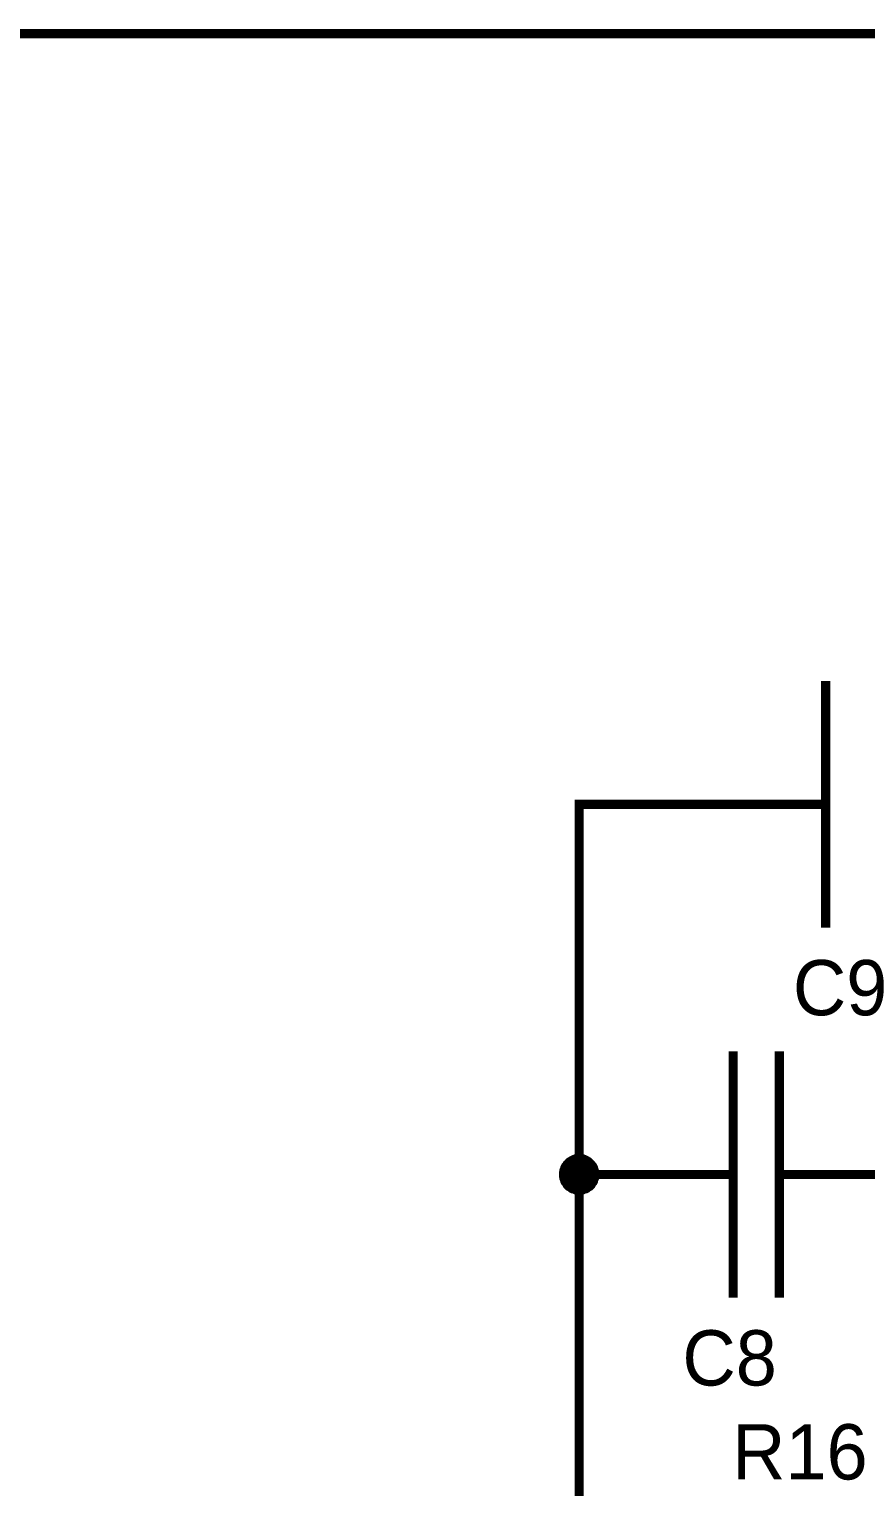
# Model space of a CAD drawing. Header units: inches. Extents: x 0 to 420, y 0 to 297.
# Drawn here: x 246.15 to 273.29, y 169.86 to 217.14 of the extents above; entities that cross this region are included whole.
import ezdxf

# ---------------------------------------------------------------- set-up
doc = ezdxf.new("R2010")
doc.units = ezdxf.units.IN
doc.layers.add('Sheet', color=255, linetype='Continuous')

msp = doc.modelspace()

# ---------------------------------------------------------------- linework, layer by layer
at = {"layer": 'Sheet'}
for points, const_width in [([(223.506, 216.992), (341.967, 216.992), (341.967, 216.992)], 0.3), ([(271.985, 195.998), (271.985, 188)], 0.3), ([(263.989, 154), (263.989, 167.499), (263.989, 179.99), (263.989, 191.999), (266.991, 191.999)], 0.3), ([(271.985, 191.999), (266.991, 191.999)], 0.3), ([(268.984, 183.989), (268.984, 175.991)], 0.3), ([(270.485, 183.989), (270.485, 175.991)], 0.3), ([(263.485, 179.99), (263.485, 180.013), (263.485, 180.046), (263.497, 180.069), (263.497, 180.091), (263.497, 180.113), (263.508, 180.147), (263.519, 180.169), (263.53, 180.192), (263.53, 180.214), (263.541, 180.237), (263.553, 180.259), (263.575, 180.281), (263.586, 180.293), (263.597, 180.315), (263.62, 180.337), (263.631, 180.349), (263.653, 180.371), (263.665, 180.382), (263.687, 180.405), (263.709, 180.416), (263.732, 180.427), (263.743, 180.438), (263.765, 180.449), (263.788, 180.461), (263.81, 180.472), (263.844, 180.483), (263.866, 180.494), (263.889, 180.494), (263.911, 180.494), (263.933, 180.505), (263.967, 180.505), (263.989, 180.505)], 0.3), ([(263.485, 179.99), (263.485, 180.013), (263.485, 180.046), (263.497, 180.069), (263.497, 180.091), (263.497, 180.113), (263.508, 180.147), (263.519, 180.169), (263.53, 180.192), (263.53, 180.214), (263.541, 180.237), (263.553, 180.259), (263.575, 180.281), (263.586, 180.293), (263.597, 180.315), (263.62, 180.337), (263.631, 180.349), (263.653, 180.371), (263.665, 180.382), (263.687, 180.405), (263.709, 180.416), (263.732, 180.427), (263.743, 180.438), (263.765, 180.449), (263.788, 180.461), (263.81, 180.472), (263.844, 180.483), (263.866, 180.494), (263.889, 180.494), (263.911, 180.494), (263.933, 180.505), (263.967, 180.505), (263.989, 180.505)], 0.3), ([(263.485, 179.99), (263.485, 180.013), (263.485, 180.046), (263.497, 180.069), (263.497, 180.091), (263.497, 180.113), (263.508, 180.147), (263.519, 180.169), (263.53, 180.192), (263.53, 180.214), (263.541, 180.237), (263.553, 180.259), (263.575, 180.281), (263.586, 180.293), (263.597, 180.315), (263.62, 180.337), (263.631, 180.349), (263.653, 180.371), (263.665, 180.382), (263.687, 180.405), (263.709, 180.416), (263.732, 180.427), (263.743, 180.438), (263.765, 180.449), (263.788, 180.461), (263.81, 180.472), (263.844, 180.483), (263.866, 180.494), (263.889, 180.494), (263.911, 180.494), (263.933, 180.505), (263.967, 180.505), (263.989, 180.505)], 0.3), ([(263.485, 179.99), (263.485, 180.013), (263.485, 180.046), (263.497, 180.069), (263.497, 180.091), (263.497, 180.113), (263.508, 180.147), (263.519, 180.169), (263.53, 180.192), (263.53, 180.214), (263.541, 180.237), (263.553, 180.259), (263.575, 180.281), (263.586, 180.293), (263.597, 180.315), (263.62, 180.337), (263.631, 180.349), (263.653, 180.371), (263.665, 180.382), (263.687, 180.405), (263.709, 180.416), (263.732, 180.427), (263.743, 180.438), (263.765, 180.449), (263.788, 180.461), (263.81, 180.472), (263.844, 180.483), (263.866, 180.494), (263.889, 180.494), (263.911, 180.494), (263.933, 180.505), (263.967, 180.505), (263.989, 180.505)], 0.3), ([(263.485, 179.99), (263.485, 180.013), (263.485, 180.046), (263.497, 180.069), (263.497, 180.091), (263.497, 180.113), (263.508, 180.147), (263.519, 180.169), (263.53, 180.192), (263.53, 180.214), (263.541, 180.237), (263.553, 180.259), (263.575, 180.281), (263.586, 180.293), (263.597, 180.315), (263.62, 180.337), (263.631, 180.349), (263.653, 180.371), (263.665, 180.382), (263.687, 180.405), (263.709, 180.416), (263.732, 180.427), (263.743, 180.438), (263.765, 180.449), (263.788, 180.461), (263.81, 180.472), (263.844, 180.483), (263.866, 180.494), (263.889, 180.494), (263.911, 180.494), (263.933, 180.505), (263.967, 180.505), (263.989, 180.505)], 0.3), ([(263.989, 180.505), (263.989, 180.505)], 0.3), ([(263.989, 180.505), (264.012, 180.505), (264.045, 180.505), (264.068, 180.494), (264.09, 180.494), (264.113, 180.494), (264.135, 180.483), (264.169, 180.472), (264.191, 180.461), (264.213, 180.449), (264.236, 180.438), (264.247, 180.427), (264.269, 180.416), (264.292, 180.405), (264.314, 180.382), (264.325, 180.371), (264.348, 180.349), (264.359, 180.337), (264.381, 180.315), (264.393, 180.293), (264.404, 180.281), (264.426, 180.259), (264.437, 180.237), (264.449, 180.214), (264.449, 180.192), (264.46, 180.169), (264.471, 180.147), (264.482, 180.113), (264.482, 180.091), (264.482, 180.069), (264.493, 180.046), (264.493, 180.013), (264.493, 179.99)], 0.3), ([(263.989, 180.505), (263.989, 180.505)], 0.3), ([(263.989, 180.505), (264.012, 180.505), (264.045, 180.505), (264.068, 180.494), (264.09, 180.494), (264.113, 180.494), (264.135, 180.483), (264.169, 180.472), (264.191, 180.461), (264.213, 180.449), (264.236, 180.438), (264.247, 180.427), (264.269, 180.416), (264.292, 180.405), (264.314, 180.382), (264.325, 180.371), (264.348, 180.349), (264.359, 180.337), (264.381, 180.315), (264.393, 180.293), (264.404, 180.281), (264.426, 180.259), (264.437, 180.237), (264.449, 180.214), (264.449, 180.192), (264.46, 180.169), (264.471, 180.147), (264.482, 180.113), (264.482, 180.091), (264.482, 180.069), (264.493, 180.046), (264.493, 180.013), (264.493, 179.99)], 0.3), ([(263.989, 180.505), (263.989, 180.505)], 0.3), ([(263.989, 180.505), (264.012, 180.505), (264.045, 180.505), (264.068, 180.494), (264.09, 180.494), (264.113, 180.494), (264.135, 180.483), (264.169, 180.472), (264.191, 180.461), (264.213, 180.449), (264.236, 180.438), (264.247, 180.427), (264.269, 180.416), (264.292, 180.405), (264.314, 180.382), (264.325, 180.371), (264.348, 180.349), (264.359, 180.337), (264.381, 180.315), (264.393, 180.293), (264.404, 180.281), (264.426, 180.259), (264.437, 180.237), (264.449, 180.214), (264.449, 180.192), (264.46, 180.169), (264.471, 180.147), (264.482, 180.113), (264.482, 180.091), (264.482, 180.069), (264.493, 180.046), (264.493, 180.013), (264.493, 179.99)], 0.3), ([(263.989, 180.505), (263.989, 180.505)], 0.3), ([(263.989, 180.505), (264.012, 180.505), (264.045, 180.505), (264.068, 180.494), (264.09, 180.494), (264.113, 180.494), (264.135, 180.483), (264.169, 180.472), (264.191, 180.461), (264.213, 180.449), (264.236, 180.438), (264.247, 180.427), (264.269, 180.416), (264.292, 180.405), (264.314, 180.382), (264.325, 180.371), (264.348, 180.349), (264.359, 180.337), (264.381, 180.315), (264.393, 180.293), (264.404, 180.281), (264.426, 180.259), (264.437, 180.237), (264.449, 180.214), (264.449, 180.192), (264.46, 180.169), (264.471, 180.147), (264.482, 180.113), (264.482, 180.091), (264.482, 180.069), (264.493, 180.046), (264.493, 180.013), (264.493, 179.99)], 0.3), ([(263.989, 180.505), (263.989, 180.505)], 0.3), ([(263.989, 180.505), (264.012, 180.505), (264.045, 180.505), (264.068, 180.494), (264.09, 180.494), (264.113, 180.494), (264.135, 180.483), (264.169, 180.472), (264.191, 180.461), (264.213, 180.449), (264.236, 180.438), (264.247, 180.427), (264.269, 180.416), (264.292, 180.405), (264.314, 180.382), (264.325, 180.371), (264.348, 180.349), (264.359, 180.337), (264.381, 180.315), (264.393, 180.293), (264.404, 180.281), (264.426, 180.259), (264.437, 180.237), (264.449, 180.214), (264.449, 180.192), (264.46, 180.169), (264.471, 180.147), (264.482, 180.113), (264.482, 180.091), (264.482, 180.069), (264.493, 180.046), (264.493, 180.013), (264.493, 179.99)], 0.3), ([(263.485, 179.99), (263.485, 180.013), (263.485, 180.046), (263.497, 180.069), (263.497, 180.091), (263.497, 180.113), (263.508, 180.147), (263.519, 180.169), (263.53, 180.192), (263.53, 180.214), (263.541, 180.237), (263.553, 180.259), (263.575, 180.281), (263.586, 180.293), (263.597, 180.315), (263.62, 180.337), (263.631, 180.349), (263.653, 180.371), (263.665, 180.382), (263.687, 180.405), (263.709, 180.416), (263.732, 180.427), (263.743, 180.438), (263.765, 180.449), (263.788, 180.461), (263.81, 180.472), (263.844, 180.483), (263.866, 180.494), (263.889, 180.494), (263.911, 180.494), (263.933, 180.505), (263.967, 180.505), (263.989, 180.505)], 0.0991), ([(263.485, 179.99), (263.485, 180.013), (263.485, 180.046), (263.497, 180.069), (263.497, 180.091), (263.497, 180.113), (263.508, 180.147), (263.519, 180.169), (263.53, 180.192), (263.53, 180.214), (263.541, 180.237), (263.553, 180.259), (263.575, 180.281), (263.586, 180.293), (263.597, 180.315), (263.62, 180.337), (263.631, 180.349), (263.653, 180.371), (263.665, 180.382), (263.687, 180.405), (263.709, 180.416), (263.732, 180.427), (263.743, 180.438), (263.765, 180.449), (263.788, 180.461), (263.81, 180.472), (263.844, 180.483), (263.866, 180.494), (263.889, 180.494), (263.911, 180.494), (263.933, 180.505), (263.967, 180.505), (263.989, 180.505)], 0.0991), ([(263.485, 179.99), (263.485, 180.013), (263.485, 180.046), (263.497, 180.069), (263.497, 180.091), (263.497, 180.113), (263.508, 180.147), (263.519, 180.169), (263.53, 180.192), (263.53, 180.214), (263.541, 180.237), (263.553, 180.259), (263.575, 180.281), (263.586, 180.293), (263.597, 180.315), (263.62, 180.337), (263.631, 180.349), (263.653, 180.371), (263.665, 180.382), (263.687, 180.405), (263.709, 180.416), (263.732, 180.427), (263.743, 180.438), (263.765, 180.449), (263.788, 180.461), (263.81, 180.472), (263.844, 180.483), (263.866, 180.494), (263.889, 180.494), (263.911, 180.494), (263.933, 180.505), (263.967, 180.505), (263.989, 180.505)], 0.0991), ([(263.485, 179.99), (263.485, 180.013), (263.485, 180.046), (263.497, 180.069), (263.497, 180.091), (263.497, 180.113), (263.508, 180.147), (263.519, 180.169), (263.53, 180.192), (263.53, 180.214), (263.541, 180.237), (263.553, 180.259), (263.575, 180.281), (263.586, 180.293), (263.597, 180.315), (263.62, 180.337), (263.631, 180.349), (263.653, 180.371), (263.665, 180.382), (263.687, 180.405), (263.709, 180.416), (263.732, 180.427), (263.743, 180.438), (263.765, 180.449), (263.788, 180.461), (263.81, 180.472), (263.844, 180.483), (263.866, 180.494), (263.889, 180.494), (263.911, 180.494), (263.933, 180.505), (263.967, 180.505), (263.989, 180.505)], 0.0991), ([(263.485, 179.99), (263.485, 180.013), (263.485, 180.046), (263.497, 180.069), (263.497, 180.091), (263.497, 180.113), (263.508, 180.147), (263.519, 180.169), (263.53, 180.192), (263.53, 180.214), (263.541, 180.237), (263.553, 180.259), (263.575, 180.281), (263.586, 180.293), (263.597, 180.315), (263.62, 180.337), (263.631, 180.349), (263.653, 180.371), (263.665, 180.382), (263.687, 180.405), (263.709, 180.416), (263.732, 180.427), (263.743, 180.438), (263.765, 180.449), (263.788, 180.461), (263.81, 180.472), (263.844, 180.483), (263.866, 180.494), (263.889, 180.494), (263.911, 180.494), (263.933, 180.505), (263.967, 180.505), (263.989, 180.505)], 0.0991), ([(263.989, 180.505), (263.989, 180.505)], 0.0991), ([(263.989, 180.505), (264.012, 180.505), (264.045, 180.505), (264.068, 180.494), (264.09, 180.494), (264.113, 180.494), (264.135, 180.483), (264.169, 180.472), (264.191, 180.461), (264.213, 180.449), (264.236, 180.438), (264.247, 180.427), (264.269, 180.416), (264.292, 180.405), (264.314, 180.382), (264.325, 180.371), (264.348, 180.349), (264.359, 180.337), (264.381, 180.315), (264.393, 180.293), (264.404, 180.281), (264.426, 180.259), (264.437, 180.237), (264.449, 180.214), (264.449, 180.192), (264.46, 180.169), (264.471, 180.147), (264.482, 180.113), (264.482, 180.091), (264.482, 180.069), (264.493, 180.046), (264.493, 180.013), (264.493, 179.99)], 0.0991), ([(263.989, 180.505), (263.989, 180.505)], 0.0991), ([(263.989, 180.505), (264.012, 180.505), (264.045, 180.505), (264.068, 180.494), (264.09, 180.494), (264.113, 180.494), (264.135, 180.483), (264.169, 180.472), (264.191, 180.461), (264.213, 180.449), (264.236, 180.438), (264.247, 180.427), (264.269, 180.416), (264.292, 180.405), (264.314, 180.382), (264.325, 180.371), (264.348, 180.349), (264.359, 180.337), (264.381, 180.315), (264.393, 180.293), (264.404, 180.281), (264.426, 180.259), (264.437, 180.237), (264.449, 180.214), (264.449, 180.192), (264.46, 180.169), (264.471, 180.147), (264.482, 180.113), (264.482, 180.091), (264.482, 180.069), (264.493, 180.046), (264.493, 180.013), (264.493, 179.99)], 0.0991), ([(263.989, 180.505), (263.989, 180.505)], 0.0991), ([(263.989, 180.505), (264.012, 180.505), (264.045, 180.505), (264.068, 180.494), (264.09, 180.494), (264.113, 180.494), (264.135, 180.483), (264.169, 180.472), (264.191, 180.461), (264.213, 180.449), (264.236, 180.438), (264.247, 180.427), (264.269, 180.416), (264.292, 180.405), (264.314, 180.382), (264.325, 180.371), (264.348, 180.349), (264.359, 180.337), (264.381, 180.315), (264.393, 180.293), (264.404, 180.281), (264.426, 180.259), (264.437, 180.237), (264.449, 180.214), (264.449, 180.192), (264.46, 180.169), (264.471, 180.147), (264.482, 180.113), (264.482, 180.091), (264.482, 180.069), (264.493, 180.046), (264.493, 180.013), (264.493, 179.99)], 0.0991), ([(263.989, 180.505), (263.989, 180.505)], 0.0991), ([(263.989, 180.505), (264.012, 180.505), (264.045, 180.505), (264.068, 180.494), (264.09, 180.494), (264.113, 180.494), (264.135, 180.483), (264.169, 180.472), (264.191, 180.461), (264.213, 180.449), (264.236, 180.438), (264.247, 180.427), (264.269, 180.416), (264.292, 180.405), (264.314, 180.382), (264.325, 180.371), (264.348, 180.349), (264.359, 180.337), (264.381, 180.315), (264.393, 180.293), (264.404, 180.281), (264.426, 180.259), (264.437, 180.237), (264.449, 180.214), (264.449, 180.192), (264.46, 180.169), (264.471, 180.147), (264.482, 180.113), (264.482, 180.091), (264.482, 180.069), (264.493, 180.046), (264.493, 180.013), (264.493, 179.99)], 0.0991), ([(263.989, 180.505), (263.989, 180.505)], 0.0991), ([(263.989, 180.505), (264.012, 180.505), (264.045, 180.505), (264.068, 180.494), (264.09, 180.494), (264.113, 180.494), (264.135, 180.483), (264.169, 180.472), (264.191, 180.461), (264.213, 180.449), (264.236, 180.438), (264.247, 180.427), (264.269, 180.416), (264.292, 180.405), (264.314, 180.382), (264.325, 180.371), (264.348, 180.349), (264.359, 180.337), (264.381, 180.315), (264.393, 180.293), (264.404, 180.281), (264.426, 180.259), (264.437, 180.237), (264.449, 180.214), (264.449, 180.192), (264.46, 180.169), (264.471, 180.147), (264.482, 180.113), (264.482, 180.091), (264.482, 180.069), (264.493, 180.046), (264.493, 180.013), (264.493, 179.99)], 0.0991), ([(263.989, 179.486), (263.967, 179.486), (263.933, 179.486), (263.911, 179.497), (263.889, 179.497), (263.866, 179.497), (263.844, 179.508), (263.81, 179.52), (263.788, 179.531), (263.765, 179.531), (263.743, 179.542), (263.732, 179.553), (263.709, 179.576), (263.687, 179.587), (263.665, 179.598), (263.653, 179.62), (263.631, 179.632), (263.62, 179.654), (263.597, 179.665), (263.586, 179.688), (263.575, 179.71), (263.553, 179.732), (263.541, 179.744), (263.53, 179.766), (263.53, 179.789), (263.519, 179.811), (263.508, 179.845), (263.497, 179.867), (263.497, 179.889), (263.497, 179.912), (263.485, 179.934), (263.485, 179.968), (263.485, 179.99)], 0.3), ([(263.485, 179.99), (263.485, 179.99)], 0.3), ([(263.989, 179.486), (263.967, 179.486), (263.933, 179.486), (263.911, 179.497), (263.889, 179.497), (263.866, 179.497), (263.844, 179.508), (263.81, 179.52), (263.788, 179.531), (263.765, 179.531), (263.743, 179.542), (263.732, 179.553), (263.709, 179.576), (263.687, 179.587), (263.665, 179.598), (263.653, 179.62), (263.631, 179.632), (263.62, 179.654), (263.597, 179.665), (263.586, 179.688), (263.575, 179.71), (263.553, 179.732), (263.541, 179.744), (263.53, 179.766), (263.53, 179.789), (263.519, 179.811), (263.508, 179.845), (263.497, 179.867), (263.497, 179.889), (263.497, 179.912), (263.485, 179.934), (263.485, 179.968), (263.485, 179.99)], 0.3), ([(263.485, 179.99), (263.485, 179.99)], 0.3), ([(263.989, 179.486), (263.967, 179.486), (263.933, 179.486), (263.911, 179.497), (263.889, 179.497), (263.866, 179.497), (263.844, 179.508), (263.81, 179.52), (263.788, 179.531), (263.765, 179.531), (263.743, 179.542), (263.732, 179.553), (263.709, 179.576), (263.687, 179.587), (263.665, 179.598), (263.653, 179.62), (263.631, 179.632), (263.62, 179.654), (263.597, 179.665), (263.586, 179.688), (263.575, 179.71), (263.553, 179.732), (263.541, 179.744), (263.53, 179.766), (263.53, 179.789), (263.519, 179.811), (263.508, 179.845), (263.497, 179.867), (263.497, 179.889), (263.497, 179.912), (263.485, 179.934), (263.485, 179.968), (263.485, 179.99)], 0.3), ([(263.485, 179.99), (263.485, 179.99)], 0.3), ([(263.989, 179.486), (263.967, 179.486), (263.933, 179.486), (263.911, 179.497), (263.889, 179.497), (263.866, 179.497), (263.844, 179.508), (263.81, 179.52), (263.788, 179.531), (263.765, 179.531), (263.743, 179.542), (263.732, 179.553), (263.709, 179.576), (263.687, 179.587), (263.665, 179.598), (263.653, 179.62), (263.631, 179.632), (263.62, 179.654), (263.597, 179.665), (263.586, 179.688), (263.575, 179.71), (263.553, 179.732), (263.541, 179.744), (263.53, 179.766), (263.53, 179.789), (263.519, 179.811), (263.508, 179.845), (263.497, 179.867), (263.497, 179.889), (263.497, 179.912), (263.485, 179.934), (263.485, 179.968), (263.485, 179.99)], 0.3), ([(263.485, 179.99), (263.485, 179.99)], 0.3), ([(263.989, 179.486), (263.967, 179.486), (263.933, 179.486), (263.911, 179.497), (263.889, 179.497), (263.866, 179.497), (263.844, 179.508), (263.81, 179.52), (263.788, 179.531), (263.765, 179.531), (263.743, 179.542), (263.732, 179.553), (263.709, 179.576), (263.687, 179.587), (263.665, 179.598), (263.653, 179.62), (263.631, 179.632), (263.62, 179.654), (263.597, 179.665), (263.586, 179.688), (263.575, 179.71), (263.553, 179.732), (263.541, 179.744), (263.53, 179.766), (263.53, 179.789), (263.519, 179.811), (263.508, 179.845), (263.497, 179.867), (263.497, 179.889), (263.497, 179.912), (263.485, 179.934), (263.485, 179.968), (263.485, 179.99)], 0.3), ([(263.485, 179.99), (263.485, 179.99)], 0.3), ([(263.989, 179.486), (263.967, 179.486), (263.933, 179.486), (263.911, 179.497), (263.889, 179.497), (263.866, 179.497), (263.844, 179.508), (263.81, 179.52), (263.788, 179.531), (263.765, 179.531), (263.743, 179.542), (263.732, 179.553), (263.709, 179.576), (263.687, 179.587), (263.665, 179.598), (263.653, 179.62), (263.631, 179.632), (263.62, 179.654), (263.597, 179.665), (263.586, 179.688), (263.575, 179.71), (263.553, 179.732), (263.541, 179.744), (263.53, 179.766), (263.53, 179.789), (263.519, 179.811), (263.508, 179.845), (263.497, 179.867), (263.497, 179.889), (263.497, 179.912), (263.485, 179.934), (263.485, 179.968), (263.485, 179.99)], 0.0991), ([(263.485, 179.99), (263.485, 179.99)], 0.0991), ([(263.989, 179.486), (263.967, 179.486), (263.933, 179.486), (263.911, 179.497), (263.889, 179.497), (263.866, 179.497), (263.844, 179.508), (263.81, 179.52), (263.788, 179.531), (263.765, 179.531), (263.743, 179.542), (263.732, 179.553), (263.709, 179.576), (263.687, 179.587), (263.665, 179.598), (263.653, 179.62), (263.631, 179.632), (263.62, 179.654), (263.597, 179.665), (263.586, 179.688), (263.575, 179.71), (263.553, 179.732), (263.541, 179.744), (263.53, 179.766), (263.53, 179.789), (263.519, 179.811), (263.508, 179.845), (263.497, 179.867), (263.497, 179.889), (263.497, 179.912), (263.485, 179.934), (263.485, 179.968), (263.485, 179.99)], 0.0991), ([(263.485, 179.99), (263.485, 179.99)], 0.0991), ([(263.989, 179.486), (263.967, 179.486), (263.933, 179.486), (263.911, 179.497), (263.889, 179.497), (263.866, 179.497), (263.844, 179.508), (263.81, 179.52), (263.788, 179.531), (263.765, 179.531), (263.743, 179.542), (263.732, 179.553), (263.709, 179.576), (263.687, 179.587), (263.665, 179.598), (263.653, 179.62), (263.631, 179.632), (263.62, 179.654), (263.597, 179.665), (263.586, 179.688), (263.575, 179.71), (263.553, 179.732), (263.541, 179.744), (263.53, 179.766), (263.53, 179.789), (263.519, 179.811), (263.508, 179.845), (263.497, 179.867), (263.497, 179.889), (263.497, 179.912), (263.485, 179.934), (263.485, 179.968), (263.485, 179.99)], 0.0991), ([(263.485, 179.99), (263.485, 179.99)], 0.0991), ([(263.989, 179.486), (263.967, 179.486), (263.933, 179.486), (263.911, 179.497), (263.889, 179.497), (263.866, 179.497), (263.844, 179.508), (263.81, 179.52), (263.788, 179.531), (263.765, 179.531), (263.743, 179.542), (263.732, 179.553), (263.709, 179.576), (263.687, 179.587), (263.665, 179.598), (263.653, 179.62), (263.631, 179.632), (263.62, 179.654), (263.597, 179.665), (263.586, 179.688), (263.575, 179.71), (263.553, 179.732), (263.541, 179.744), (263.53, 179.766), (263.53, 179.789), (263.519, 179.811), (263.508, 179.845), (263.497, 179.867), (263.497, 179.889), (263.497, 179.912), (263.485, 179.934), (263.485, 179.968), (263.485, 179.99)], 0.0991), ([(263.485, 179.99), (263.485, 179.99)], 0.0991), ([(263.989, 179.486), (263.967, 179.486), (263.933, 179.486), (263.911, 179.497), (263.889, 179.497), (263.866, 179.497), (263.844, 179.508), (263.81, 179.52), (263.788, 179.531), (263.765, 179.531), (263.743, 179.542), (263.732, 179.553), (263.709, 179.576), (263.687, 179.587), (263.665, 179.598), (263.653, 179.62), (263.631, 179.632), (263.62, 179.654), (263.597, 179.665), (263.586, 179.688), (263.575, 179.71), (263.553, 179.732), (263.541, 179.744), (263.53, 179.766), (263.53, 179.789), (263.519, 179.811), (263.508, 179.845), (263.497, 179.867), (263.497, 179.889), (263.497, 179.912), (263.485, 179.934), (263.485, 179.968), (263.485, 179.99)], 0.0991), ([(263.485, 179.99), (263.485, 179.99)], 0.0991), ([(264.493, 179.99), (264.493, 179.968), (264.493, 179.934), (264.482, 179.912), (264.482, 179.889), (264.482, 179.867), (264.471, 179.845), (264.46, 179.811), (264.449, 179.789), (264.449, 179.766), (264.437, 179.744), (264.426, 179.732), (264.404, 179.71), (264.393, 179.688), (264.381, 179.665), (264.359, 179.654), (264.348, 179.632), (264.325, 179.62), (264.314, 179.598), (264.292, 179.587), (264.269, 179.576), (264.247, 179.553), (264.236, 179.542), (264.213, 179.531), (264.191, 179.531), (264.169, 179.52), (264.135, 179.508), (264.113, 179.497), (264.09, 179.497), (264.068, 179.497), (264.045, 179.486), (264.012, 179.486), (263.989, 179.486)], 0.3), ([(268.984, 179.99), (263.989, 179.99)], 0.3), ([(264.493, 179.99), (264.493, 179.968), (264.493, 179.934), (264.482, 179.912), (264.482, 179.889), (264.482, 179.867), (264.471, 179.845), (264.46, 179.811), (264.449, 179.789), (264.449, 179.766), (264.437, 179.744), (264.426, 179.732), (264.404, 179.71), (264.393, 179.688), (264.381, 179.665), (264.359, 179.654), (264.348, 179.632), (264.325, 179.62), (264.314, 179.598), (264.292, 179.587), (264.269, 179.576), (264.247, 179.553), (264.236, 179.542), (264.213, 179.531), (264.191, 179.531), (264.169, 179.52), (264.135, 179.508), (264.113, 179.497), (264.09, 179.497), (264.068, 179.497), (264.045, 179.486), (264.012, 179.486), (263.989, 179.486)], 0.3), ([(264.493, 179.99), (264.493, 179.968), (264.493, 179.934), (264.482, 179.912), (264.482, 179.889), (264.482, 179.867), (264.471, 179.845), (264.46, 179.811), (264.449, 179.789), (264.449, 179.766), (264.437, 179.744), (264.426, 179.732), (264.404, 179.71), (264.393, 179.688), (264.381, 179.665), (264.359, 179.654), (264.348, 179.632), (264.325, 179.62), (264.314, 179.598), (264.292, 179.587), (264.269, 179.576), (264.247, 179.553), (264.236, 179.542), (264.213, 179.531), (264.191, 179.531), (264.169, 179.52), (264.135, 179.508), (264.113, 179.497), (264.09, 179.497), (264.068, 179.497), (264.045, 179.486), (264.012, 179.486), (263.989, 179.486)], 0.3), ([(264.493, 179.99), (264.493, 179.968), (264.493, 179.934), (264.482, 179.912), (264.482, 179.889), (264.482, 179.867), (264.471, 179.845), (264.46, 179.811), (264.449, 179.789), (264.449, 179.766), (264.437, 179.744), (264.426, 179.732), (264.404, 179.71), (264.393, 179.688), (264.381, 179.665), (264.359, 179.654), (264.348, 179.632), (264.325, 179.62), (264.314, 179.598), (264.292, 179.587), (264.269, 179.576), (264.247, 179.553), (264.236, 179.542), (264.213, 179.531), (264.191, 179.531), (264.169, 179.52), (264.135, 179.508), (264.113, 179.497), (264.09, 179.497), (264.068, 179.497), (264.045, 179.486), (264.012, 179.486), (263.989, 179.486)], 0.3), ([(264.493, 179.99), (264.493, 179.968), (264.493, 179.934), (264.482, 179.912), (264.482, 179.889), (264.482, 179.867), (264.471, 179.845), (264.46, 179.811), (264.449, 179.789), (264.449, 179.766), (264.437, 179.744), (264.426, 179.732), (264.404, 179.71), (264.393, 179.688), (264.381, 179.665), (264.359, 179.654), (264.348, 179.632), (264.325, 179.62), (264.314, 179.598), (264.292, 179.587), (264.269, 179.576), (264.247, 179.553), (264.236, 179.542), (264.213, 179.531), (264.191, 179.531), (264.169, 179.52), (264.135, 179.508), (264.113, 179.497), (264.09, 179.497), (264.068, 179.497), (264.045, 179.486), (264.012, 179.486), (263.989, 179.486)], 0.3), ([(264.493, 179.99), (264.493, 179.968), (264.493, 179.934), (264.482, 179.912), (264.482, 179.889), (264.482, 179.867), (264.471, 179.845), (264.46, 179.811), (264.449, 179.789), (264.449, 179.766), (264.437, 179.744), (264.426, 179.732), (264.404, 179.71), (264.393, 179.688), (264.381, 179.665), (264.359, 179.654), (264.348, 179.632), (264.325, 179.62), (264.314, 179.598), (264.292, 179.587), (264.269, 179.576), (264.247, 179.553), (264.236, 179.542), (264.213, 179.531), (264.191, 179.531), (264.169, 179.52), (264.135, 179.508), (264.113, 179.497), (264.09, 179.497), (264.068, 179.497), (264.045, 179.486), (264.012, 179.486), (263.989, 179.486)], 0.0991), ([(264.493, 179.99), (264.493, 179.968), (264.493, 179.934), (264.482, 179.912), (264.482, 179.889), (264.482, 179.867), (264.471, 179.845), (264.46, 179.811), (264.449, 179.789), (264.449, 179.766), (264.437, 179.744), (264.426, 179.732), (264.404, 179.71), (264.393, 179.688), (264.381, 179.665), (264.359, 179.654), (264.348, 179.632), (264.325, 179.62), (264.314, 179.598), (264.292, 179.587), (264.269, 179.576), (264.247, 179.553), (264.236, 179.542), (264.213, 179.531), (264.191, 179.531), (264.169, 179.52), (264.135, 179.508), (264.113, 179.497), (264.09, 179.497), (264.068, 179.497), (264.045, 179.486), (264.012, 179.486), (263.989, 179.486)], 0.0991), ([(264.493, 179.99), (264.493, 179.968), (264.493, 179.934), (264.482, 179.912), (264.482, 179.889), (264.482, 179.867), (264.471, 179.845), (264.46, 179.811), (264.449, 179.789), (264.449, 179.766), (264.437, 179.744), (264.426, 179.732), (264.404, 179.71), (264.393, 179.688), (264.381, 179.665), (264.359, 179.654), (264.348, 179.632), (264.325, 179.62), (264.314, 179.598), (264.292, 179.587), (264.269, 179.576), (264.247, 179.553), (264.236, 179.542), (264.213, 179.531), (264.191, 179.531), (264.169, 179.52), (264.135, 179.508), (264.113, 179.497), (264.09, 179.497), (264.068, 179.497), (264.045, 179.486), (264.012, 179.486), (263.989, 179.486)], 0.0991), ([(264.493, 179.99), (264.493, 179.968), (264.493, 179.934), (264.482, 179.912), (264.482, 179.889), (264.482, 179.867), (264.471, 179.845), (264.46, 179.811), (264.449, 179.789), (264.449, 179.766), (264.437, 179.744), (264.426, 179.732), (264.404, 179.71), (264.393, 179.688), (264.381, 179.665), (264.359, 179.654), (264.348, 179.632), (264.325, 179.62), (264.314, 179.598), (264.292, 179.587), (264.269, 179.576), (264.247, 179.553), (264.236, 179.542), (264.213, 179.531), (264.191, 179.531), (264.169, 179.52), (264.135, 179.508), (264.113, 179.497), (264.09, 179.497), (264.068, 179.497), (264.045, 179.486), (264.012, 179.486), (263.989, 179.486)], 0.0991), ([(264.493, 179.99), (264.493, 179.968), (264.493, 179.934), (264.482, 179.912), (264.482, 179.889), (264.482, 179.867), (264.471, 179.845), (264.46, 179.811), (264.449, 179.789), (264.449, 179.766), (264.437, 179.744), (264.426, 179.732), (264.404, 179.71), (264.393, 179.688), (264.381, 179.665), (264.359, 179.654), (264.348, 179.632), (264.325, 179.62), (264.314, 179.598), (264.292, 179.587), (264.269, 179.576), (264.247, 179.553), (264.236, 179.542), (264.213, 179.531), (264.191, 179.531), (264.169, 179.52), (264.135, 179.508), (264.113, 179.497), (264.09, 179.497), (264.068, 179.497), (264.045, 179.486), (264.012, 179.486), (263.989, 179.486)], 0.0991), ([(264.493, 179.99), (264.493, 179.99), (264.493, 179.99), (264.493, 179.99), (264.493, 179.99), (264.493, 179.99), (264.493, 179.99), (264.493, 179.99), (264.493, 179.99), (264.493, 179.99), (264.493, 179.99), (264.493, 179.99), (264.493, 179.99), (264.493, 179.99), (264.493, 179.99), (264.493, 179.99), (264.493, 179.99), (264.493, 179.99), (264.493, 179.99), (264.493, 179.99), (264.493, 179.99), (264.493, 179.99), (264.493, 179.99), (264.493, 179.99), (264.493, 179.99), (264.493, 179.99), (264.493, 179.99), (264.493, 179.99), (264.493, 179.99), (264.493, 179.99), (264.493, 179.99), (264.493, 179.99), (264.493, 179.99)], 0.3), ([(264.493, 179.99), (264.493, 179.99)], 0.3), ([(264.493, 179.99), (264.493, 179.99), (264.493, 179.99), (264.493, 179.99), (264.493, 179.99), (264.493, 179.99), (264.493, 179.99), (264.493, 179.99), (264.493, 179.99), (264.493, 179.99), (264.493, 179.99), (264.493, 179.99), (264.493, 179.99), (264.493, 179.99), (264.493, 179.99), (264.493, 179.99), (264.493, 179.99), (264.493, 179.99), (264.493, 179.99), (264.493, 179.99), (264.493, 179.99), (264.493, 179.99), (264.493, 179.99), (264.493, 179.99), (264.493, 179.99), (264.493, 179.99), (264.493, 179.99), (264.493, 179.99), (264.493, 179.99), (264.493, 179.99), (264.493, 179.99), (264.493, 179.99), (264.493, 179.99)], 0.3), ([(264.493, 179.99), (264.493, 179.99)], 0.3), ([(264.493, 179.99), (264.493, 179.99), (264.493, 179.99), (264.493, 179.99), (264.493, 179.99), (264.493, 179.99), (264.493, 179.99), (264.493, 179.99), (264.493, 179.99), (264.493, 179.99), (264.493, 179.99), (264.493, 179.99), (264.493, 179.99), (264.493, 179.99), (264.493, 179.99), (264.493, 179.99), (264.493, 179.99), (264.493, 179.99), (264.493, 179.99), (264.493, 179.99), (264.493, 179.99), (264.493, 179.99), (264.493, 179.99), (264.493, 179.99), (264.493, 179.99), (264.493, 179.99), (264.493, 179.99), (264.493, 179.99), (264.493, 179.99), (264.493, 179.99), (264.493, 179.99), (264.493, 179.99), (264.493, 179.99)], 0.3), ([(264.493, 179.99), (264.493, 179.99)], 0.3), ([(264.493, 179.99), (264.493, 179.99), (264.493, 179.99), (264.493, 179.99), (264.493, 179.99), (264.493, 179.99), (264.493, 179.99), (264.493, 179.99), (264.493, 179.99), (264.493, 179.99), (264.493, 179.99), (264.493, 179.99), (264.493, 179.99), (264.493, 179.99), (264.493, 179.99), (264.493, 179.99), (264.493, 179.99), (264.493, 179.99), (264.493, 179.99), (264.493, 179.99), (264.493, 179.99), (264.493, 179.99), (264.493, 179.99), (264.493, 179.99), (264.493, 179.99), (264.493, 179.99), (264.493, 179.99), (264.493, 179.99), (264.493, 179.99), (264.493, 179.99), (264.493, 179.99), (264.493, 179.99), (264.493, 179.99)], 0.3), ([(264.493, 179.99), (264.493, 179.99)], 0.3), ([(264.493, 179.99), (264.493, 179.99), (264.493, 179.99), (264.493, 179.99), (264.493, 179.99), (264.493, 179.99), (264.493, 179.99), (264.493, 179.99), (264.493, 179.99), (264.493, 179.99), (264.493, 179.99), (264.493, 179.99), (264.493, 179.99), (264.493, 179.99), (264.493, 179.99), (264.493, 179.99), (264.493, 179.99), (264.493, 179.99), (264.493, 179.99), (264.493, 179.99), (264.493, 179.99), (264.493, 179.99), (264.493, 179.99), (264.493, 179.99), (264.493, 179.99), (264.493, 179.99), (264.493, 179.99), (264.493, 179.99), (264.493, 179.99), (264.493, 179.99), (264.493, 179.99), (264.493, 179.99), (264.493, 179.99)], 0.3), ([(264.493, 179.99), (264.493, 179.99)], 0.3), ([(264.493, 179.99), (264.493, 179.99), (264.493, 179.99), (264.493, 179.99), (264.493, 179.99), (264.493, 179.99), (264.493, 179.99), (264.493, 179.99), (264.493, 179.99), (264.493, 179.99), (264.493, 179.99), (264.493, 179.99), (264.493, 179.99), (264.493, 179.99), (264.493, 179.99), (264.493, 179.99), (264.493, 179.99), (264.493, 179.99), (264.493, 179.99), (264.493, 179.99), (264.493, 179.99), (264.493, 179.99), (264.493, 179.99), (264.493, 179.99), (264.493, 179.99), (264.493, 179.99), (264.493, 179.99), (264.493, 179.99), (264.493, 179.99), (264.493, 179.99), (264.493, 179.99), (264.493, 179.99), (264.493, 179.99)], 0.0991), ([(264.493, 179.99), (264.493, 179.99)], 0.0991), ([(264.493, 179.99), (264.493, 179.99), (264.493, 179.99), (264.493, 179.99), (264.493, 179.99), (264.493, 179.99), (264.493, 179.99), (264.493, 179.99), (264.493, 179.99), (264.493, 179.99), (264.493, 179.99), (264.493, 179.99), (264.493, 179.99), (264.493, 179.99), (264.493, 179.99), (264.493, 179.99), (264.493, 179.99), (264.493, 179.99), (264.493, 179.99), (264.493, 179.99), (264.493, 179.99), (264.493, 179.99), (264.493, 179.99), (264.493, 179.99), (264.493, 179.99), (264.493, 179.99), (264.493, 179.99), (264.493, 179.99), (264.493, 179.99), (264.493, 179.99), (264.493, 179.99), (264.493, 179.99), (264.493, 179.99)], 0.0991), ([(264.493, 179.99), (264.493, 179.99)], 0.0991), ([(264.493, 179.99), (264.493, 179.99), (264.493, 179.99), (264.493, 179.99), (264.493, 179.99), (264.493, 179.99), (264.493, 179.99), (264.493, 179.99), (264.493, 179.99), (264.493, 179.99), (264.493, 179.99), (264.493, 179.99), (264.493, 179.99), (264.493, 179.99), (264.493, 179.99), (264.493, 179.99), (264.493, 179.99), (264.493, 179.99), (264.493, 179.99), (264.493, 179.99), (264.493, 179.99), (264.493, 179.99), (264.493, 179.99), (264.493, 179.99), (264.493, 179.99), (264.493, 179.99), (264.493, 179.99), (264.493, 179.99), (264.493, 179.99), (264.493, 179.99), (264.493, 179.99), (264.493, 179.99), (264.493, 179.99)], 0.0991), ([(264.493, 179.99), (264.493, 179.99)], 0.0991), ([(264.493, 179.99), (264.493, 179.99), (264.493, 179.99), (264.493, 179.99), (264.493, 179.99), (264.493, 179.99), (264.493, 179.99), (264.493, 179.99), (264.493, 179.99), (264.493, 179.99), (264.493, 179.99), (264.493, 179.99), (264.493, 179.99), (264.493, 179.99), (264.493, 179.99), (264.493, 179.99), (264.493, 179.99), (264.493, 179.99), (264.493, 179.99), (264.493, 179.99), (264.493, 179.99), (264.493, 179.99), (264.493, 179.99), (264.493, 179.99), (264.493, 179.99), (264.493, 179.99), (264.493, 179.99), (264.493, 179.99), (264.493, 179.99), (264.493, 179.99), (264.493, 179.99), (264.493, 179.99), (264.493, 179.99)], 0.0991), ([(264.493, 179.99), (264.493, 179.99)], 0.0991), ([(264.493, 179.99), (264.493, 179.99), (264.493, 179.99), (264.493, 179.99), (264.493, 179.99), (264.493, 179.99), (264.493, 179.99), (264.493, 179.99), (264.493, 179.99), (264.493, 179.99), (264.493, 179.99), (264.493, 179.99), (264.493, 179.99), (264.493, 179.99), (264.493, 179.99), (264.493, 179.99), (264.493, 179.99), (264.493, 179.99), (264.493, 179.99), (264.493, 179.99), (264.493, 179.99), (264.493, 179.99), (264.493, 179.99), (264.493, 179.99), (264.493, 179.99), (264.493, 179.99), (264.493, 179.99), (264.493, 179.99), (264.493, 179.99), (264.493, 179.99), (264.493, 179.99), (264.493, 179.99), (264.493, 179.99)], 0.0991), ([(264.493, 179.99), (264.493, 179.99)], 0.0991), ([(270.485, 179.99), (275.479, 179.99)], 0.3)]:
    msp.add_lwpolyline(points, dxfattribs=dict(at, const_width=const_width))
at = {"layer": 'Sheet', "const_width": 0.508}
msp.add_lwpolyline([(263.746, 180, 1), (264.254, 180, 1)], format="xyb", close=True, dxfattribs=at)

# ---------------------------------------------------------------- texts
at = {"layer": 'Sheet'}
for s, p in [('C9', (270.922, 185.154)), ('C8', (267.338, 173.145)), ('R16', (268.951, 170.098))]:
    msp.add_text(s, height=1.7924, dxfattribs=at).set_placement(p)

doc.saveas('drawing.dxf')
